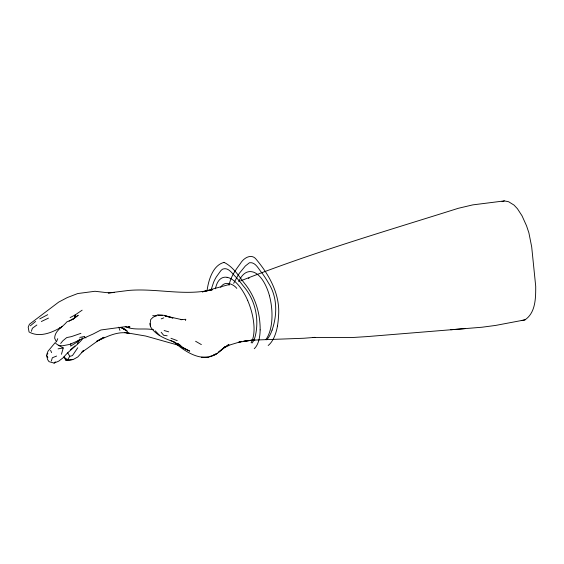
<?xml version="1.0" encoding="UTF-8"?>
<svg xmlns="http://www.w3.org/2000/svg" width="564" height="564" viewBox="0 0 564 564"><rect width="100%" height="100%" fill="white"/><g stroke="black" fill="none" stroke-linecap="round" stroke-linejoin="round"><path stroke-width="0.85" d="M82.132 337.822L82.027 339.514C76.633 346.042 69.146 350.406 63.845 357.012L65.974 360.318L69.767 360.452L72.834 359.529M207.101 290.326C208.574 279.991 212.847 265.214 224.134 262.359M70.817 343.596L70.648 346.141L77.176 342.024L78.488 340.106M277.446 326.027L277.728 324.286A45.959 21.425 83 0 0 278.468 316.876C280.618 295.592 269.937 275.824 256.74 260.004C251.974 252.799 243.627 257.833 240.356 263.614C235.449 270.121 230.57 277.058 229.047 285.236M210.957 290.284L213.685 282.049A117.432 52.699 71.7 0 1 216.336 276.889L220.736 270.805A39.988 17.942 71.7 0 1 222.851 269.049C228.568 266.92 232.495 274.083 236.161 277.333A117.404 52.685 71.7 0 1 243.472 286.209C254.893 299.357 259.165 317.729 255.605 334.671A38.472 17.265 71.7 0 1 252.066 343.032M185.507 320.521L185.789 319.287L180.931 319.696M61.455 354.262L63.246 347.925L58.275 345.274M51.345 360.988L52.353 357.752L56.619 356.053M31.365 331.294L32.381 328.255L36.85 325.012M272.088 330.095C277.361 314.846 277.467 296.974 268.499 283.043A106.568 51.021 82.8 0 0 262.295 273.399C258.777 269.648 255.795 261.886 249.697 262.711A22.243 10.645 82.8 0 0 249.267 262.887L245.333 266.004L239.622 272.976A123.565 59.157 82.8 0 0 238.001 275.359L233.672 283.361M57.739 338.654L56.435 341.918L54.659 338.252C54.687 330.462 62.675 327.205 66.855 321.875L72.784 319.4L78.128 315.269L72.784 319.4M77.353 343.758L79.862 338.95M220.728 287.365C224.119 280.569 233.059 283.565 236.795 288.366M77.761 347.748L72.439 355.616L69.76 356.335L67.539 359.762L65.974 360.318L65.382 358.732M55.434 342.355L47.989 351.231L46.805 354.488L47.877 353.706M60.686 343.469L62.815 340.811L66.721 337.582L71.48 336.602L80.92 333.324M47.834 357.513L46.579 355.2L47.602 359.571L48.997 361.637L54.088 363.096L55.385 361.82M30.329 325.823L35.61 321.438M70.514 349.722L74.949 345.979M82.365 351.478L83.733 350.392L77.818 356.934L73.503 359.36L67.539 359.762L63.845 357.012M64.19 356.956L58.726 361.15L54.088 363.096M81.766 352.147C89.338 347.41 95.993 341.417 103.973 337.265L96.684 341.305C106.941 336.666 117.82 330.666 129.445 333.373L124.891 332.478L145.646 336.024L179.662 345.591M251.678 340.177L303.933 338.245L314.959 337.378L312.414 337.483L352.726 337.498L366.642 336.63L481.966 327.233L495.594 325.428L524.95 319.873C535.744 312.675 535.737 297.848 535.708 286.272L531.697 246.947L528.884 232.805L526.55 225.84L522.017 215.786L517.414 208.708L514.037 205.099L508.573 201.715L504.322 200.904L472.773 204.88L458.243 208.313C385.325 231.332 311.807 252.721 240.659 280.865M82.147 310.172L75.04 315.008L70.126 317.588M69.118 321.135L74.349 318.04L75.04 315.008L75.336 317.469M62.082 326.57C52.797 332.527 39.409 337.984 29.046 331.949L28.2 327.169L29.42 324.258L58.649 302.135L67.194 297.609L77.712 293.548L95.013 291.271L106.751 292.653L114.111 292.49L108.217 292.998L129.085 290.397C156.877 288.119 185.055 296.319 212.501 289.663L202.264 291.891L229.062 284.538M39.734 318.871L47.707 314.684M41.348 321.515L48.476 318.11M213.664 354.798L217.528 353.219L225.212 346.571L218.754 352.056L228.984 344.371L224.493 347.537L230.584 344.738L241.822 341.354L238.72 342.256L252.425 340.092L243.761 341.178M161.219 318.857L163.75 317.87M173.233 341.396C184.675 351.45 202.434 363.907 217.528 353.219L215.103 354.664L209.794 356.448M248.357 278.362L249.055 278.144M502.038 201.672L504.322 200.904M521.27 320.62L524.978 319.866M79.813 337.399L84.6 336.496M58.099 348.869L63.246 347.925M241.159 341.502L239.432 341.721L241.138 341.537M243.711 341.241L254.857 339.972M450.798 329.764L465.54 328.565M59.629 327.754L61.18 327.712M201.369 357.259L208.814 357.118M157.906 315.318L162.58 315.283M152.724 315.636L156.651 315.911M128.437 326.845L130.009 326.958L124.44 326.803L100.885 329.989L93.109 334.036L69.767 344.407L62.139 345.845L58.311 345.189L55.688 343.406M167.17 335.784L163.63 335.277L161.163 332.245M182.003 319.675L164.97 315.875M125.286 326.619C134.345 330.708 144.158 327.846 153.493 329.714M164.963 315.946L172.908 318.018L164.441 315.375L157.567 314.881L152.865 317.412L150.701 319.569L150.193 323.574L150.454 326.626C155.671 335.171 165.196 338.795 174.17 341.953M164.145 330.539L168.699 331.836M170.948 338.287L177.23 340.621M223.915 262.316C233.785 266.991 239.383 277.199 246.087 285.342C254.23 296.199 258.848 309.432 259.898 322.918A46.319 20.205 72 0 1 260.152 329.898M120.379 327.423L125.941 329.884L121.464 327.501L127.302 331.251L121.464 327.501M170.582 340.367L180.043 345.062L177.928 343.603M181.989 346.98L189.715 351.139L182.116 347.537L177.025 343.272M195.602 341.269L201.362 344.597M84.727 337.06L85.947 337.949M155.227 330.835L159.746 335.566M180.417 345.323L182.045 347.043M67.701 352.74L69.76 356.335M50.605 350.329L51.599 352.613M247.695 300.556L248.259 301.881A34.658 15.115 72 0 1 249.81 305.949A36.033 15.721 72 0 1 253.807 323.94A34.89 15.221 72 0 1 254.054 329.059A36.78 16.039 72 0 1 251.1 342.785M118.792 327.19L119.928 330.384M269.409 295.705L269.768 297.08A34.658 16.159 83 0 1 270.692 301.282A36.033 16.8 83 0 1 271.848 319.915A34.89 16.264 83 0 1 271.249 325.224A36.78 17.146 83 0 1 265.933 339.472M149.946 323.56L150.454 326.626M272.074 330.081A41.764 19.994 82.8 0 1 266.716 339.775M238.727 281.647A37.901 18.147 82.8 0 1 252.023 271.777A37.901 17.667 83 0 1 269.451 295.67M215.455 288.803A37.901 17.005 71.7 0 1 227.327 277.375M260.152 329.898A44.175 19.268 72 0 1 254.244 348.707M227.116 277.34A37.901 16.532 72 0 1 247.73 300.52M277.467 326.048A44.464 20.727 83 0 1 268.182 345.485"/></g></svg>
